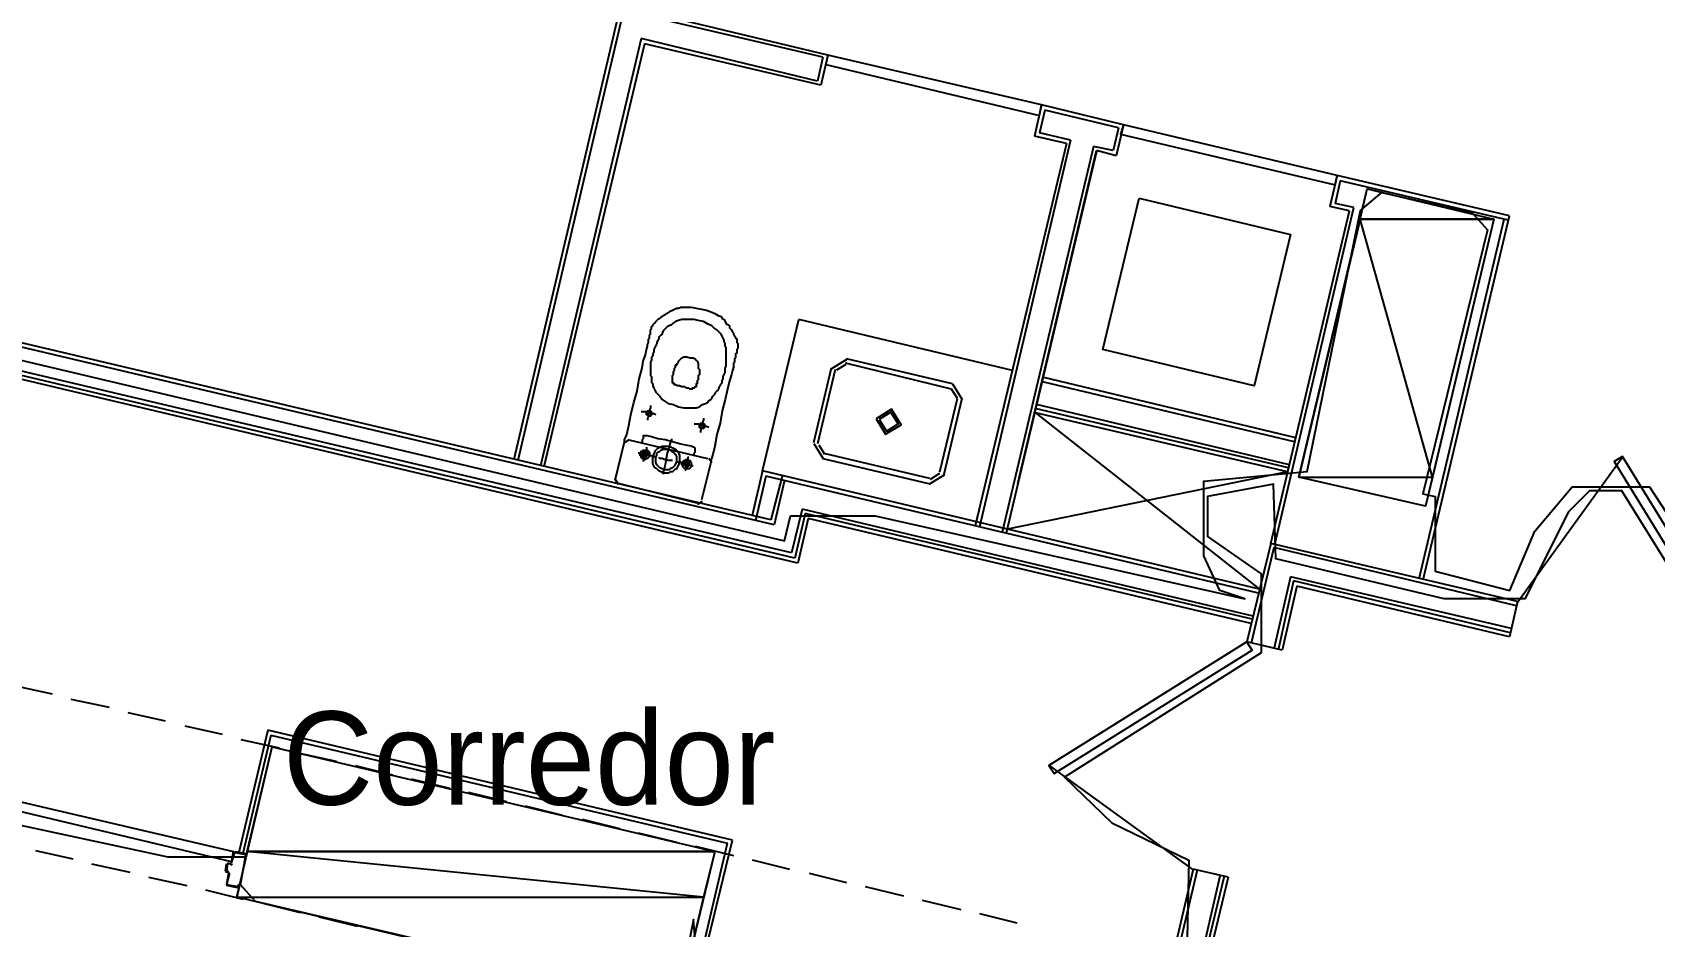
# Model space of a CAD drawing. Header units: feet. Extents: x -84 to 198, y -22 to 181.
# Drawn here: x 44.01 to 64.87, y 66.4 to 77.9 of the extents above; entities that cross this region are included whole.
import ezdxf
from ezdxf.enums import TextEntityAlignment as Align

# ---------------------------------------------------------------- set-up
doc = ezdxf.new("R2010")
doc.units = ezdxf.units.FT
for name, color, linetype in [('A-AREA-COMUN', 252, 'CONTINUOUS'), ('A-AREA-UNIDAD', 30, 'CONTINUOUS'), ('A-LINEA', 7, 'CONTINUOUS'), ('A-MURO-CONCRETO', 8, 'CONTINUOUS'), ('A-NOMBRE-ESPACIO', 2, 'CONTINUOUS')]:
    doc.layers.add(name, color=color, linetype=linetype)

msp = doc.modelspace()

# ---------------------------------------------------------------- linework, layer by layer
at = {"layer": 'A-AREA-COMUN'}
for points in [[(65.84, 69.76), (64.448, 72), (64.032, 72), (63.76, 71.7333), (63.2, 70.6133), (62.16, 70.6133), (60, 71.1289), (59.968, 72.0889), (59.12, 71.9289), (59.12, 71.4133), (59.808, 70.9333), (59.808, 69.92), (57.28, 68.32), (57.888, 67.7333), (58.88, 67.2533), (58.848, 65.8489)], [(52.128, 65.4933), (46.88, 66.72), (46.688, 66.9333), (46.752, 67.2889), (45.76, 67.2889), (43.52, 67.7689)], [(52.56, 65.92), (52.512, 66.4889), (52.352, 65.6889)]]:
    msp.add_lwpolyline(points, dxfattribs=at)
at = {"layer": 'A-AREA-UNIDAD'}
msp.add_lwpolyline([(34.752, 75.84), (53.68, 71.36), (53.76, 71.68), (54.848, 71.68), (59.6, 70.6133), (59.28, 70.72), (59.072, 71.1644), (59.072, 72.1244), (60.4, 72.2489), (61.088, 75.6089), (61.36, 75.84), (62.528, 75.5733), (62.72, 75.36), (61.888, 71.9644), (62.048, 71.9289), (62.048, 70.9689), (63.008, 70.72), (63.328, 71.4844), (63.808, 72.0533), (64.8, 72.0533), (66.16, 69.9733), (68, 77.6889), (67.2, 77.9733)], dxfattribs=at)
at = {"layer": 'A-LINEA'}
for p, q in [((51.5733, 78.2444), (50.2, 72.4044)), ((54.24, 77.6044), (51.5733, 78.2444)), ((51.6133, 78.1778), (50.2533, 72.3911)), ((54.1733, 77.5778), (51.6133, 78.1778)), ((51.84, 77.8178), (50.5467, 72.3244)), ((54.1067, 77.2711), (51.84, 77.8178)), ((51.88, 77.7511), (50.5867, 72.3111)), ((54.1467, 77.2178), (51.88, 77.7511)), ((54.1733, 77.5778), (54.1067, 77.2711)), ((54.24, 77.6044), (54.1467, 77.2178)), ((56.9867, 76.9644), (56.8933, 76.5644)), ((58.04, 76.7111), (56.9867, 76.9644)), ((57.0267, 76.8978), (56.96, 76.6044)), ((57.9733, 76.6711), (57.0267, 76.8978)), ((57.3067, 76.4711), (56.8933, 76.5644)), ((57.36, 76.5111), (56.96, 76.6044)), ((57.9733, 76.6711), (57.9067, 76.3778)), ((58.04, 76.7111), (57.9467, 76.3111)), ((53.5067, 71.6311), (33.52, 76.3511)), ((57.3067, 76.4711), (56.1333, 71.5511)), ((57.36, 76.5111), (56.1867, 71.5378)), ((57.6533, 76.4311), (56.48, 71.4711)), ((57.6933, 76.3644), (56.5333, 71.4578)), ((56.68, 72.0978), (57.6933, 76.3778)), ((57.9067, 76.3778), (57.6533, 76.4311)), ((57.9467, 76.3111), (57.6933, 76.3778)), ((53.5467, 71.5644), (33.56, 76.2844)), ((53.7733, 71.2044), (33.7867, 75.9244)), ((60.7867, 76.0578), (60.6933, 75.6578)), ((60.8267, 75.9911), (60.76, 75.6978)), ((63, 75.5378), (60.7867, 76.0578)), ((62.9867, 75.4844), (60.8267, 75.9911)), ((53.8133, 71.1378), (33.8267, 75.8578)), ((58.24, 75.7644), (60.1867, 75.2978)), ((61, 75.6444), (60.76, 75.6978)), ((59.9333, 71.3244), (60.9467, 75.6044)), ((59.9867, 71.3111), (61, 75.6444)), ((60.9467, 75.6044), (60.6933, 75.6578)), ((61.84, 70.8711), (62.9333, 75.4978)), ((61.8933, 70.8578), (63, 75.5378)), ((53.4, 72.2578), (53.8667, 74.2044)), ((56.6133, 73.5511), (53.8667, 74.2044)), ((54.485, 73.6933), (54.2845, 73.5695)), ((54.4697, 73.6284), (54.3494, 73.5541)), ((55.8267, 73.3111), (54.4667, 73.6444)), ((55.84, 73.3778), (54.48, 73.6978)), ((54.28, 73.5778), (54.0533, 72.6178)), ((54.3333, 73.5644), (54.1067, 72.6044)), ((60.24, 72.6311), (57, 73.4044)), ((60.2533, 72.6844), (57.0133, 73.4578)), ((55.904, 73.1881), (55.8297, 73.3084)), ((55.9689, 73.1727), (55.845, 73.3733)), ((55.68, 72.2444), (55.9067, 73.1911)), ((55.7333, 72.2178), (55.96, 73.1778)), ((60.1467, 72.2444), (56.9067, 73.0044)), ((56.9067, 73.0044), (59.7867, 70.7378)), ((60.1733, 72.3378), (56.92, 73.1111)), ((60.16, 72.2978), (56.92, 73.0578)), ((51.5067, 72.1378), (51.6267, 72.6311)), ((51.6841, 72.6565), (51.6279, 72.6219)), ((51.68, 72.6578), (52.6933, 72.4178)), ((54.0578, 72.6095), (54.1816, 72.4089)), ((54.1227, 72.5941), (54.197, 72.4738)), ((52.7333, 72.3644), (52.6133, 71.8844)), ((52.7454, 72.3604), (52.7107, 72.4165)), ((54.1733, 72.4178), (55.5333, 72.0978)), ((54.1867, 72.4844), (55.5467, 72.1644)), ((64.4517, 72.427), (63.1074, 70.57)), ((53.4, 72.2578), (53.2667, 71.6844)), ((53.44, 72.1911), (53.3067, 71.6178)), ((59.7867, 70.7378), (53.4, 72.2578)), ((59.7733, 70.6844), (53.44, 72.1911)), ((53.6533, 72.1911), (53.5067, 71.6311)), ((55.5416, 72.0889), (55.7422, 72.2127)), ((55.557, 72.1538), (55.6773, 72.2281)), ((60.1467, 72.2444), (56.5467, 71.5111)), ((51.5079, 72.1419), (51.5426, 72.0857)), ((52.56, 71.8444), (51.5467, 72.0978)), ((53.68, 72.1378), (53.5467, 71.5644)), ((52.5693, 71.8324), (52.6254, 71.867)), ((53.9067, 71.7644), (53.7733, 71.2044)), ((59.7067, 70.3911), (53.9067, 71.7644)), ((53.9467, 71.7111), (53.8133, 71.1378)), ((53.9867, 71.6444), (53.8533, 71.0711)), ((59.6933, 70.3511), (53.9467, 71.7111)), ((59.68, 70.2978), (53.9867, 71.6444)), ((59.9333, 71.3244), (59.6267, 70.0578)), ((63.1067, 70.5778), (59.9333, 71.3244)), ((59.9733, 71.2711), (59.68, 70.0444)), ((63.0933, 70.5244), (59.9733, 71.2711)), ((60.1867, 70.8978), (59.9733, 69.9644)), ((60.2267, 70.8444), (60.0267, 69.9511)), ((60.2667, 70.7778), (60.08, 69.9511)), ((63.0267, 70.2311), (60.1867, 70.8978)), ((63.0133, 70.1778), (60.2267, 70.8444)), ((63, 70.1244), (60.2667, 70.7778)), ((63.1067, 70.5778), (63, 70.1244)), ((60.08, 69.9511), (59.6267, 70.0578)), ((43.7733, 69.4978), (44.2667, 69.3911)), ((44.5067, 69.3244), (45, 69.2178)), ((45.24, 69.1511), (45.72, 69.0444)), ((45.9733, 68.9778), (46.4533, 68.8711)), ((47.04, 68.9244), (46.6667, 67.3511)), ((47.08, 68.8578), (46.72, 67.3378)), ((53.0133, 67.5111), (47.04, 68.9244)), ((47.08, 68.8578), (52.9467, 67.4711)), ((46.6933, 68.8044), (47.1867, 68.6978)), ((47.4267, 68.6311), (47.92, 68.5244)), ((48.16, 68.4711), (48.64, 68.3511)), ((57.0841, 68.4695), (58.9411, 67.1252)), ((48.88, 68.2978), (49.3733, 68.1778)), ((49.6133, 68.1244), (50.1067, 68.0044)), ((50.3467, 67.9511), (50.8267, 67.8311)), ((51.08, 67.7778), (51.56, 67.6578)), ((51.8, 67.6044), (52.2933, 67.4844)), ((44.0533, 67.3778), (44.5333, 67.2711)), ((46.5733, 67.2178), (46.6, 67.3644)), ((46.6133, 67.3644), (46.76, 67.3378)), ((52.5333, 67.4311), (53.0267, 67.3111)), ((52.6133, 66.0444), (52.9467, 67.4711)), ((52.6533, 66.0311), (53.0133, 67.5111)), ((44.7733, 67.2044), (45.2667, 67.0978)), ((46.4933, 67.1111), (46.5067, 67.2044)), ((46.52, 67.2178), (46.56, 67.2044)), ((46.52, 67.2044), (46.52, 67.2044)), ((46.56, 67.2178), (46.56, 67.2178)), ((46.5621, 67.1916), (46.5861, 67.2065)), ((46.6133, 67.3511), (46.6133, 67.3511)), ((53.2667, 67.2578), (53.7467, 67.1378)), ((45.5067, 67.0311), (46, 66.9244)), ((46.5333, 67.0978), (46.4933, 67.0978)), ((46.5067, 67.1111), (46.5067, 67.1111)), ((46.52, 67.0844), (46.52, 67.0844)), ((46.5461, 67.0732), (46.5313, 67.0972)), ((54, 67.0844), (54.48, 66.9644)), ((58.9333, 67.1378), (58.4133, 64.8978)), ((58.9867, 67.1244), (58.4533, 64.8844)), ((59.3867, 67.0311), (58.9333, 67.1378)), ((59.28, 67.0444), (59.0133, 65.8978)), ((59.3333, 67.0444), (59.0533, 65.8844)), ((59.3867, 67.0311), (59.1067, 65.8711)), ((46.24, 66.8711), (46.72, 66.7511)), ((46.6533, 66.8978), (46.5067, 66.9244)), ((46.6533, 66.9111), (46.6533, 66.9111)), ((54.72, 66.9111), (55.2133, 66.7911)), ((55.4533, 66.7378), (55.9467, 66.6178)), ((46.9733, 66.6978), (47.4533, 66.5778)), ((47.6933, 66.5244), (48.1867, 66.4044)), ((56.1867, 66.5644), (56.6667, 66.4444))]:
    msp.add_line(p, q, dxfattribs=at)
for points in [[(56.9867, 76.9644), (54.24, 77.6044), (54.2133, 77.4844), (56.96, 76.8311), (56.9867, 76.9644)], [(60.7867, 76.0578), (58.04, 76.7111), (58, 76.5911), (60.76, 75.9378), (60.7867, 76.0578)], [(53.8533, 71.0711), (33.8667, 75.8044), (32.6667, 70.7511)], [(60.1867, 75.2978), (59.72, 73.3511), (57.7733, 73.8178), (58.24, 75.7644)], [(62.8, 75.4978), (61.92, 71.8044), (60.2933, 72.1778), (61.1733, 75.8844), (62.8, 75.4978)], [(51.6267, 72.6311), (51.6267, 72.6578), (51.6533, 72.7244), (51.68, 72.8444), (51.7067, 72.9778), (51.7467, 73.1378), (51.7867, 73.2844), (51.8133, 73.4444), (51.8533, 73.5778), (51.8667, 73.6711), (51.8933, 73.7511), (51.9067, 73.8178), (51.92, 73.8578), (51.92, 73.8844), (51.9333, 73.9111), (51.9333, 73.9244), (51.9333, 73.9378), (51.9333, 73.9511), (51.9467, 73.9644), (51.9467, 73.9778), (51.9467, 73.9911), (51.9467, 74.0044), (51.96, 74.0178), (51.96, 74.0444), (51.96, 74.0578), (51.96, 74.0711), (51.9733, 74.0844), (51.9733, 74.0978), (51.9733, 74.1111), (51.9867, 74.1244), (51.9867, 74.1378), (52, 74.1511), (52.0133, 74.1644), (52.0267, 74.1778), (52.04, 74.1911), (52.0533, 74.2044), (52.0667, 74.2178), (52.08, 74.2178), (52.0933, 74.2311), (52.1067, 74.2444), (52.12, 74.2578), (52.1467, 74.2711), (52.16, 74.2844), (52.1733, 74.2844), (52.2, 74.2978), (52.2133, 74.3111), (52.24, 74.3244), (52.2667, 74.3378), (52.2933, 74.3511), (52.32, 74.3511), (52.3467, 74.3644), (52.3867, 74.3644), (52.4267, 74.3644), (52.48, 74.3644), (52.5467, 74.3511), (52.6133, 74.3378), (52.68, 74.3244), (52.7467, 74.2978), (52.7867, 74.2844), (52.8267, 74.2578), (52.8667, 74.2444), (52.88, 74.2178), (52.9067, 74.2044), (52.92, 74.1778), (52.9333, 74.1511), (52.96, 74.1378), (52.9733, 74.1244), (52.9733, 74.0978), (52.9867, 74.0844), (53, 74.0711), (53.0133, 74.0444), (53.0267, 74.0311), (53.0267, 74.0178), (53.04, 73.9911), (53.0533, 73.9778), (53.0533, 73.9644), (53.0667, 73.9511), (53.0667, 73.9244), (53.0667, 73.9111), (53.08, 73.8978), (53.08, 73.8844), (53.08, 73.8711), (53.08, 73.8578), (53.08, 73.8311), (53.0667, 73.8178), (53.0667, 73.8044), (53.0667, 73.7911), (53.0667, 73.7778), (53.0533, 73.7644), (53.0533, 73.7511), (53.0533, 73.7378), (53.0533, 73.7111), (53.04, 73.6978), (53.04, 73.6844), (53.04, 73.6711), (53.04, 73.6578), (53.0267, 73.6444), (53.0267, 73.6311), (53.0267, 73.5911), (53.0133, 73.5511), (53, 73.4978), (52.9733, 73.4178), (52.9467, 73.3111), (52.92, 73.1778), (52.88, 73.0311), (52.8533, 72.8711), (52.8133, 72.7244), (52.7867, 72.5778), (52.76, 72.4711), (52.7333, 72.3911), (52.7333, 72.3644)], [(52.32, 73.0844), (52.3867, 73.0711), (52.4533, 73.0711), (52.5067, 73.0711), (52.5467, 73.0711), (52.5867, 73.0844), (52.6267, 73.1111), (52.6667, 73.1244), (52.6933, 73.1378), (52.7067, 73.1644), (52.7333, 73.1778), (52.7467, 73.1911), (52.76, 73.2178), (52.7733, 73.2311), (52.7867, 73.2444), (52.8, 73.2711), (52.8133, 73.2844), (52.8267, 73.2978), (52.84, 73.3244), (52.84, 73.3378), (52.8533, 73.3511), (52.8667, 73.3778), (52.88, 73.3911), (52.88, 73.4178), (52.8933, 73.4444), (52.8933, 73.4711), (52.9067, 73.4978), (52.92, 73.5244), (52.92, 73.5511), (52.92, 73.5778), (52.9333, 73.6044), (52.9333, 73.6311), (52.9333, 73.6578), (52.9333, 73.6844), (52.9333, 73.7111), (52.9333, 73.7244), (52.9333, 73.7511), (52.9333, 73.7644), (52.9333, 73.7911), (52.9333, 73.8044), (52.9333, 73.8311), (52.9333, 73.8444), (52.92, 73.8578), (52.92, 73.8844), (52.92, 73.8978), (52.9067, 73.9244), (52.9067, 73.9378), (52.8933, 73.9644), (52.88, 73.9911), (52.8667, 74.0178), (52.84, 74.0444), (52.8133, 74.0711), (52.7733, 74.0978), (52.7467, 74.1244), (52.6933, 74.1511), (52.64, 74.1778), (52.5733, 74.1911), (52.52, 74.2044), (52.4533, 74.2044), (52.4, 74.2044), (52.36, 74.2044), (52.32, 74.1911), (52.28, 74.1778), (52.2533, 74.1644), (52.2267, 74.1378), (52.2, 74.1244), (52.1733, 74.1111), (52.16, 74.0978), (52.1467, 74.0844), (52.1333, 74.0711), (52.12, 74.0578), (52.1067, 74.0311), (52.1067, 74.0178), (52.0933, 74.0044), (52.08, 73.9911), (52.0667, 73.9778), (52.0667, 73.9511), (52.0533, 73.9378), (52.04, 73.9111), (52.04, 73.8978), (52.0267, 73.8711), (52.0133, 73.8444), (52, 73.8178), (52, 73.7911), (51.9867, 73.7644), (51.9867, 73.7378), (51.9733, 73.7111), (51.9733, 73.6844), (51.96, 73.6578), (51.96, 73.6311), (51.96, 73.6178), (51.96, 73.5911), (51.96, 73.5644), (51.96, 73.5511), (51.96, 73.5244), (51.96, 73.5111), (51.96, 73.4844), (51.9733, 73.4711), (51.9733, 73.4444), (51.9733, 73.4178), (51.9733, 73.4044), (51.9867, 73.3778), (51.9867, 73.3511), (52, 73.3244), (52.0133, 73.2978), (52.0267, 73.2711), (52.0533, 73.2444), (52.08, 73.2178), (52.1067, 73.1778), (52.1467, 73.1511), (52.1867, 73.1244), (52.2533, 73.1111), (52.32, 73.0844)], [(52.28, 73.3644), (52.2667, 73.3644), (52.2667, 73.3778), (52.2533, 73.3778), (52.2533, 73.3911), (52.24, 73.3911), (52.24, 73.4044), (52.24, 73.4178), (52.24, 73.4311), (52.24, 73.4444), (52.24, 73.4578), (52.24, 73.4711), (52.24, 73.4844), (52.2533, 73.4978), (52.2533, 73.5111), (52.2533, 73.5244), (52.2533, 73.5378), (52.2667, 73.5511), (52.2667, 73.5644), (52.2667, 73.5778), (52.28, 73.5911), (52.28, 73.6044), (52.28, 73.6178), (52.2933, 73.6178), (52.2933, 73.6311), (52.3067, 73.6311), (52.3067, 73.6444), (52.32, 73.6578), (52.32, 73.6711), (52.3333, 73.6844), (52.3467, 73.6978), (52.36, 73.7111), (52.3867, 73.7244), (52.4, 73.7244), (52.4267, 73.7244), (52.4667, 73.7111), (52.5067, 73.7111), (52.5333, 73.6978), (52.5467, 73.6844), (52.56, 73.6711), (52.5733, 73.6444), (52.5733, 73.6311), (52.5733, 73.6178), (52.5733, 73.6044), (52.5733, 73.5911), (52.5733, 73.5778), (52.5867, 73.5644), (52.5867, 73.5511), (52.5867, 73.5378), (52.5867, 73.5244), (52.5867, 73.5111), (52.5867, 73.4978), (52.5733, 73.4844), (52.5733, 73.4711), (52.5733, 73.4444), (52.5733, 73.4311), (52.56, 73.4178), (52.56, 73.4044), (52.56, 73.3911), (52.56, 73.3778), (52.5467, 73.3778), (52.5467, 73.3644), (52.5467, 73.3511), (52.5467, 73.3378), (52.5333, 73.3378), (52.52, 73.3244), (52.5067, 73.3244), (52.4933, 73.3244), (52.4933, 73.3111), (52.48, 73.3111), (52.4667, 73.3111), (52.4533, 73.3244), (52.4267, 73.3244), (52.4, 73.3378), (52.36, 73.3378), (52.3333, 73.3511), (52.3067, 73.3511), (52.28, 73.3644)], [(52.0267, 72.9778), (52, 72.9911), (51.9867, 72.9911), (51.9467, 73.0044), (51.92, 73.0044), (51.8933, 73.0178), (51.8667, 73.0178), (51.8533, 73.0178), (51.84, 73.0178)], [(51.9467, 73.0311), (51.96, 73.0311), (51.9733, 73.0178), (51.9733, 73.0044), (51.9733, 72.9911), (51.9733, 72.9778), (51.96, 72.9778), (51.96, 72.9644), (51.9467, 72.9644), (51.9333, 72.9644), (51.92, 72.9778), (51.9067, 72.9778), (51.9067, 72.9911), (51.9067, 73.0044), (51.9067, 73.0178), (51.92, 73.0311), (51.9333, 73.0311), (51.9467, 73.0311)], [(51.96, 73.0978), (51.96, 73.0844), (51.96, 73.0711), (51.9467, 73.0444), (51.9467, 73.0178), (51.9333, 72.9911), (51.9333, 72.9644), (51.92, 72.9378), (51.92, 72.9244), (51.92, 72.9111)], [(54.8578, 72.9295), (54.9816, 72.7289), (55.1822, 72.8527), (55.0584, 73.0533), (54.8578, 72.9295)], [(54.8967, 72.9203), (54.9908, 72.7678), (55.1433, 72.8619), (55.0492, 73.0144), (54.8967, 72.9203)], [(52.7067, 72.8178), (52.68, 72.8311), (52.6667, 72.8311), (52.6267, 72.8444), (52.6, 72.8444), (52.5733, 72.8578), (52.5467, 72.8578), (52.5333, 72.8578), (52.52, 72.8578)], [(52.6267, 72.8711), (52.64, 72.8711), (52.6533, 72.8578), (52.6533, 72.8444), (52.6533, 72.8311), (52.6533, 72.8178), (52.64, 72.8178), (52.64, 72.8044), (52.6267, 72.8044), (52.6133, 72.8044), (52.6, 72.8044), (52.6, 72.8178), (52.5867, 72.8178), (52.5867, 72.8311), (52.5867, 72.8444), (52.5867, 72.8578), (52.6, 72.8711), (52.6133, 72.8711), (52.6267, 72.8711)], [(52.64, 72.9378), (52.64, 72.9244), (52.64, 72.9111), (52.6267, 72.8844), (52.6267, 72.8578), (52.6133, 72.8311), (52.6133, 72.8044), (52.6, 72.7778), (52.6, 72.7644), (52.6, 72.7511)], [(52.52, 72.4578), (52.52, 72.4711), (52.52, 72.4844), (52.5333, 72.4978), (52.5333, 72.5111), (52.5333, 72.5244), (52.5333, 72.5378), (52.5333, 72.5511), (52.52, 72.5644), (52.5067, 72.5644), (52.48, 72.5778), (52.4133, 72.5911), (52.3333, 72.6044), (52.24, 72.6311), (52.1467, 72.6578), (52.0533, 72.6711), (51.9733, 72.6978), (51.92, 72.7111), (51.8933, 72.7111), (51.88, 72.7111), (51.8667, 72.7111), (51.8667, 72.6978), (51.8667, 72.6844), (51.8667, 72.6711), (51.8533, 72.6578), (51.8533, 72.6444), (51.8533, 72.6311), (51.8533, 72.6178)], [(52.2, 72.5778), (52.2267, 72.5644), (52.2533, 72.5511), (52.28, 72.5378), (52.3067, 72.5111), (52.32, 72.4844), (52.3333, 72.4578), (52.3333, 72.4311), (52.3333, 72.3911), (52.3333, 72.3644), (52.32, 72.3378), (52.3067, 72.3111), (52.2933, 72.2844), (52.2667, 72.2711), (52.24, 72.2444), (52.2133, 72.2444), (52.1867, 72.2311), (52.1467, 72.2311), (52.12, 72.2311), (52.0933, 72.2444), (52.0667, 72.2578), (52.04, 72.2844), (52.0133, 72.2978), (52, 72.3244), (51.9867, 72.3511), (51.9867, 72.3778), (51.9867, 72.4178), (51.9867, 72.4444), (52, 72.4711), (52.0133, 72.4978), (52.0267, 72.5244), (52.0533, 72.5511), (52.08, 72.5644), (52.1067, 72.5778), (52.1333, 72.5778), (52.1733, 72.5778), (52.2, 72.5778)], [(52.2267, 72.6711), (52.2267, 72.6578), (52.2133, 72.6178), (52.2, 72.5644), (52.1733, 72.4844), (52.16, 72.4178), (52.1467, 72.3378), (52.1333, 72.2844), (52.12, 72.2444), (52.12, 72.2178)], [(52.0133, 72.4311), (52.0133, 72.4444), (51.9867, 72.4444), (51.96, 72.4578), (51.92, 72.4578), (51.8933, 72.4711), (51.8533, 72.4711), (51.8267, 72.4844), (51.8, 72.4844)], [(51.9067, 72.5244), (51.92, 72.5244), (51.9333, 72.5111), (51.9333, 72.4978), (51.9467, 72.4978), (51.9467, 72.4844), (51.9467, 72.4711), (51.9467, 72.4578), (51.9467, 72.4444), (51.9333, 72.4311), (51.92, 72.4178), (51.9067, 72.4178), (51.8933, 72.4044), (51.88, 72.4044), (51.8667, 72.4178), (51.8533, 72.4178), (51.8533, 72.4311), (51.84, 72.4311), (51.84, 72.4444), (51.8267, 72.4578), (51.8267, 72.4711), (51.8267, 72.4844), (51.84, 72.4978), (51.84, 72.5111), (51.8533, 72.5111), (51.8667, 72.5244), (51.88, 72.5244), (51.8933, 72.5244), (51.9067, 72.5244)], [(51.8933, 72.4978), (51.9067, 72.4978), (51.92, 72.4844), (51.92, 72.4711), (51.92, 72.4578), (51.9067, 72.4444), (51.8933, 72.4444), (51.88, 72.4444), (51.8667, 72.4444), (51.8667, 72.4578), (51.8533, 72.4578), (51.8533, 72.4711), (51.8667, 72.4844), (51.8667, 72.4978), (51.88, 72.4978), (51.8933, 72.4978)], [(51.9067, 72.5644), (51.9067, 72.5511), (51.9067, 72.5378), (51.9067, 72.5111), (51.8933, 72.4844), (51.88, 72.4578), (51.88, 72.4311), (51.88, 72.4044), (51.8667, 72.3911), (51.8667, 72.3778)], [(52.1867, 72.5378), (52.2133, 72.5244), (52.2267, 72.5111), (52.2533, 72.4978), (52.2667, 72.4844), (52.28, 72.4711), (52.2933, 72.4444), (52.2933, 72.4178), (52.2933, 72.4044), (52.2933, 72.3778), (52.28, 72.3511), (52.2667, 72.3244), (52.2533, 72.3111), (52.24, 72.2978), (52.2133, 72.2844), (52.2, 72.2711), (52.1733, 72.2711), (52.1467, 72.2711), (52.1333, 72.2711), (52.1067, 72.2844), (52.08, 72.2978), (52.0667, 72.3111), (52.0533, 72.3244), (52.04, 72.3378), (52.0267, 72.3644), (52.0267, 72.3911), (52.0267, 72.4178), (52.0267, 72.4311), (52.04, 72.4578), (52.04, 72.4844), (52.0533, 72.4978), (52.08, 72.5111), (52.0933, 72.5244), (52.12, 72.5378), (52.1467, 72.5378), (52.16, 72.5378), (52.1867, 72.5378)], [(52.24, 72.3911), (52.2267, 72.3911), (52.2133, 72.3911), (52.1867, 72.3911), (52.16, 72.4044), (52.1333, 72.4044), (52.1067, 72.4178), (52.08, 72.4178), (52.0667, 72.4311)], [(52.5067, 72.3244), (52.48, 72.3244), (52.4533, 72.3378), (52.4133, 72.3378), (52.3867, 72.3511), (52.3467, 72.3644), (52.32, 72.3644), (52.2933, 72.3778)], [(52.44, 72.4044), (52.4533, 72.3911), (52.4667, 72.3911), (52.4667, 72.3778), (52.48, 72.3644), (52.48, 72.3511), (52.48, 72.3378), (52.48, 72.3244), (52.48, 72.3111), (52.4667, 72.2978), (52.4533, 72.2844), (52.44, 72.2844), (52.4267, 72.2844), (52.4133, 72.2844), (52.4, 72.2844), (52.3867, 72.2978), (52.3733, 72.3111), (52.3733, 72.3244), (52.36, 72.3378), (52.36, 72.3511), (52.3733, 72.3644), (52.3733, 72.3778), (52.3867, 72.3778), (52.3867, 72.3911), (52.4, 72.3911), (52.4133, 72.4044), (52.4267, 72.4044), (52.44, 72.4044)], [(52.4267, 72.3778), (52.44, 72.3644), (52.4533, 72.3644), (52.4533, 72.3511), (52.4533, 72.3378), (52.4533, 72.3244), (52.44, 72.3111), (52.4267, 72.3111), (52.4133, 72.3111), (52.4, 72.3244), (52.4, 72.3378), (52.3867, 72.3378), (52.4, 72.3511), (52.4, 72.3644), (52.4133, 72.3644), (52.4133, 72.3778), (52.4267, 72.3778)], [(52.4533, 72.4311), (52.44, 72.4311), (52.44, 72.4178), (52.44, 72.3911), (52.4267, 72.3644), (52.4267, 72.3244), (52.4133, 72.2978), (52.4133, 72.2711), (52.4, 72.2578)], [(66.0267, 69.8844), (64.4533, 72.4444), (64.3467, 72.3778), (65.92, 69.8178), (66.0267, 69.8844)], [(59.6267, 70.0578), (57.08, 68.4711), (57.1467, 68.3644), (59.6933, 69.9511), (59.6267, 70.0578)], [(47.0933, 68.7111), (52.7867, 67.3644), (52.32, 65.4311), (46.64, 66.7778), (47.0933, 68.7111)], [(43.68, 68.0444), (46.6, 67.3644), (46.5733, 67.2311), (43.6533, 67.9244), (43.68, 68.0444)], [(46.5467, 67.2044), (46.52, 67.2044), (46.5067, 67.1111), (46.5333, 67.1111)], [(46.5733, 67.2178), (46.6133, 67.3511), (46.76, 67.3244), (46.7467, 67.2978), (46.76, 67.2978), (46.76, 67.3244), (46.76, 67.3244)], [(46.5333, 67.0844), (46.5067, 66.9378), (46.5067, 66.9378)], [(46.5467, 67.0844), (46.5067, 66.9378), (46.6533, 66.9111), (46.6667, 66.9378), (46.6667, 66.9244), (46.6667, 66.8978)]]:
    msp.add_lwpolyline(points, dxfattribs=at)
at = {"layer": 'A-MURO-CONCRETO'}
for points in [[(61.1733, 75.8844), (62.8, 75.4978), (61.08, 75.4978), (61.1733, 75.8844), (61.1733, 75.8844)], [(61.08, 75.4978), (60.2933, 72.1778), (62.0133, 72.1778), (61.08, 75.4978)], [(61.08, 75.4978), (62.8, 75.4978), (62.0133, 72.1778), (61.08, 75.4978), (61.08, 75.4978)], [(60.2933, 72.1778), (62.0133, 72.1778), (61.92, 71.8044), (60.2933, 72.1778), (60.2933, 72.1778)], [(47.0933, 68.7111), (52.7867, 67.3644), (46.7733, 67.3644), (47.0933, 68.7111), (47.0933, 68.7111)], [(46.7733, 67.3644), (46.64, 66.7778), (52.64, 66.7778), (46.7733, 67.3644)], [(46.7733, 67.3644), (52.7867, 67.3644), (52.64, 66.7778), (46.7733, 67.3644), (46.7733, 67.3644)], [(46.64, 66.7778), (52.64, 66.7778), (52.32, 65.4311), (46.64, 66.7778), (46.64, 66.7778)]]:
    msp.add_lwpolyline(points, dxfattribs=at)

# ---------------------------------------------------------------- texts
at = {"layer": 'A-NOMBRE-ESPACIO'}
msp.add_text('Corredor', height=1.2, dxfattribs=at).set_placement((50.4, 67.9644), align=Align.CENTER)

doc.saveas('drawing.dxf')
